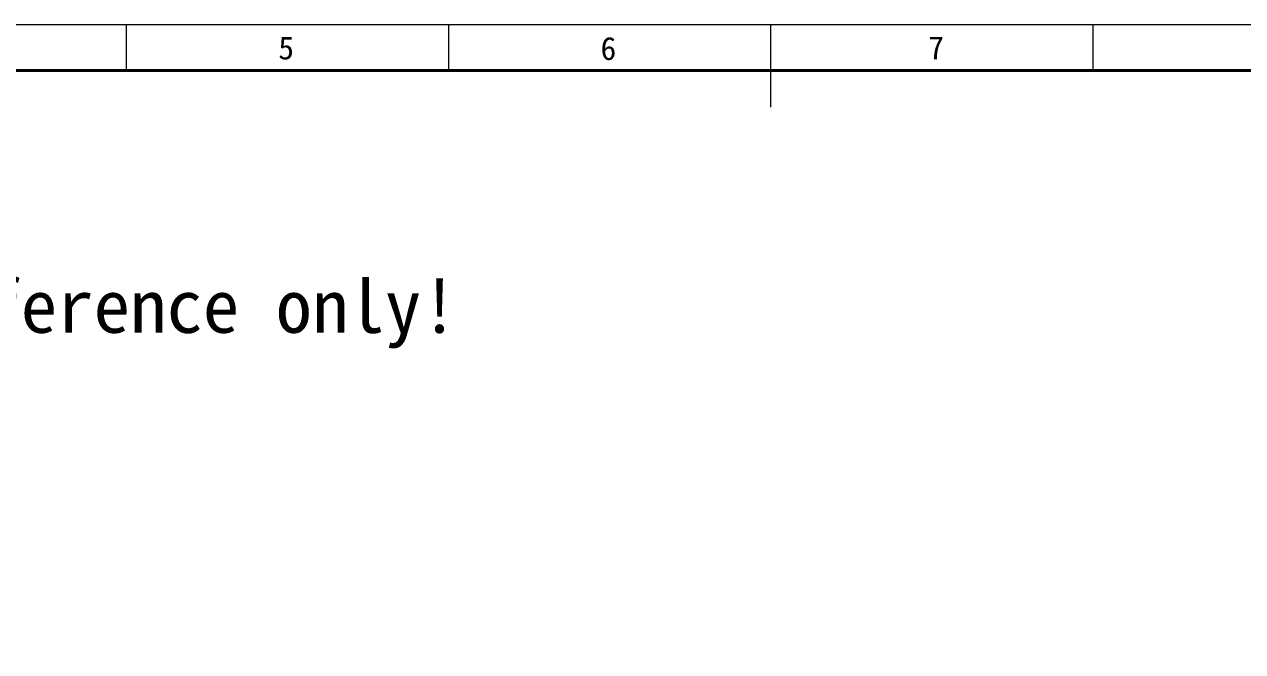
# Model space of a CAD drawing. Header units: millimetres. Extents: x 32496 to 166256, y 3504 to 23939.
# Drawn here: x 146230 to 155334, y 19249 to 23939 of the extents above; entities that cross this region are included whole.
import ezdxf
from ezdxf.enums import TextEntityAlignment as Align

# ---------------------------------------------------------------- set-up
doc = ezdxf.new("R2010")
doc.units = ezdxf.units.MM
doc.layers.get('0').update_dxf_attribs({"lineweight": 35})
doc.layers.add('FORM', color=7, linetype='Continuous', lineweight=18)
doc.styles.add('GB', font='simsun.ttc')
doc.styles.add('KEHUA', font='仿宋_GB2312.ttf')

# ---------------------------------------------------------------- blocks, each defined once
blk = doc.blocks.new('KH01-M017S_1_46')
at = {"layer": 'FORM', "color": 4}
for p, q in [((140, 297), (140, 292)), ((175, 297), (175, 292)), ((210, 297), (210, 288)), ((245, 297), (245, 292))]:
    blk.add_line(p, q, dxfattribs=at)
at = {"layer": 'FORM', "color": 6}
blk.add_lwpolyline([(0, 297), (420, 297), (420, 0), (0, 0)], close=True, dxfattribs=at)
at = {"layer": 'FORM', "color": 8, "lineweight": 40}
blk.add_lwpolyline([(5, 5), (415, 5), (415, 292), (5, 292)], close=True, dxfattribs=at)
at = {"layer": 'FORM', "color": 4, "style": 'KEHUA'}
for s, p in [('5', (156.53, 293.19)), ('6', (191.53, 293.13)), ('7', (227.13, 293.19))]:
    blk.add_text(s, height=2.5, dxfattribs=at).set_placement(p)
for tag, p in [('设计者', (369.07, 43.93)), ('工程名称', (299.91, 37.59)), ('审核者', (369.07, 37.93)), ('标准化', (369.07, 31.93)), ('批准者', (369.07, 25.93))]:
    blk.add_attdef(tag, text='', height=2.5, dxfattribs=at).set_placement(p, align=Align.MIDDLE_LEFT)
for tag, p in [('图纸名称', (299.91, 30.82)), ('产品型号', (299.91, 24.82)), ('版本', (299.91, 18.64)), ('页码', (299.91, 12.64))]:
    blk.add_attdef(tag, p, '', height=2.5, dxfattribs=at)

msp = doc.modelspace()

# ---------------------------------------------------------------- block references
at = {"xscale": 68.80575516545142, "yscale": 68.80575516545137, "zscale": 68.80575516545137}
msp.add_blockref('KH01-M017S_1_46', (137357.763, 3504.033), dxfattribs=at)

# ---------------------------------------------------------------- texts
at = {"color": 2, "lineweight": 15, "insert": (138855.924, 22032.947), "char_height": 400, "width": 12227.03329, "attachment_point": 1, "style": 'GB'}
msp.add_mtext('{\\fFangSong_GB2312|b0|i0|c134|p49;Lifting diagram are for reference only!}', dxfattribs=at)

doc.saveas('drawing.dxf')
